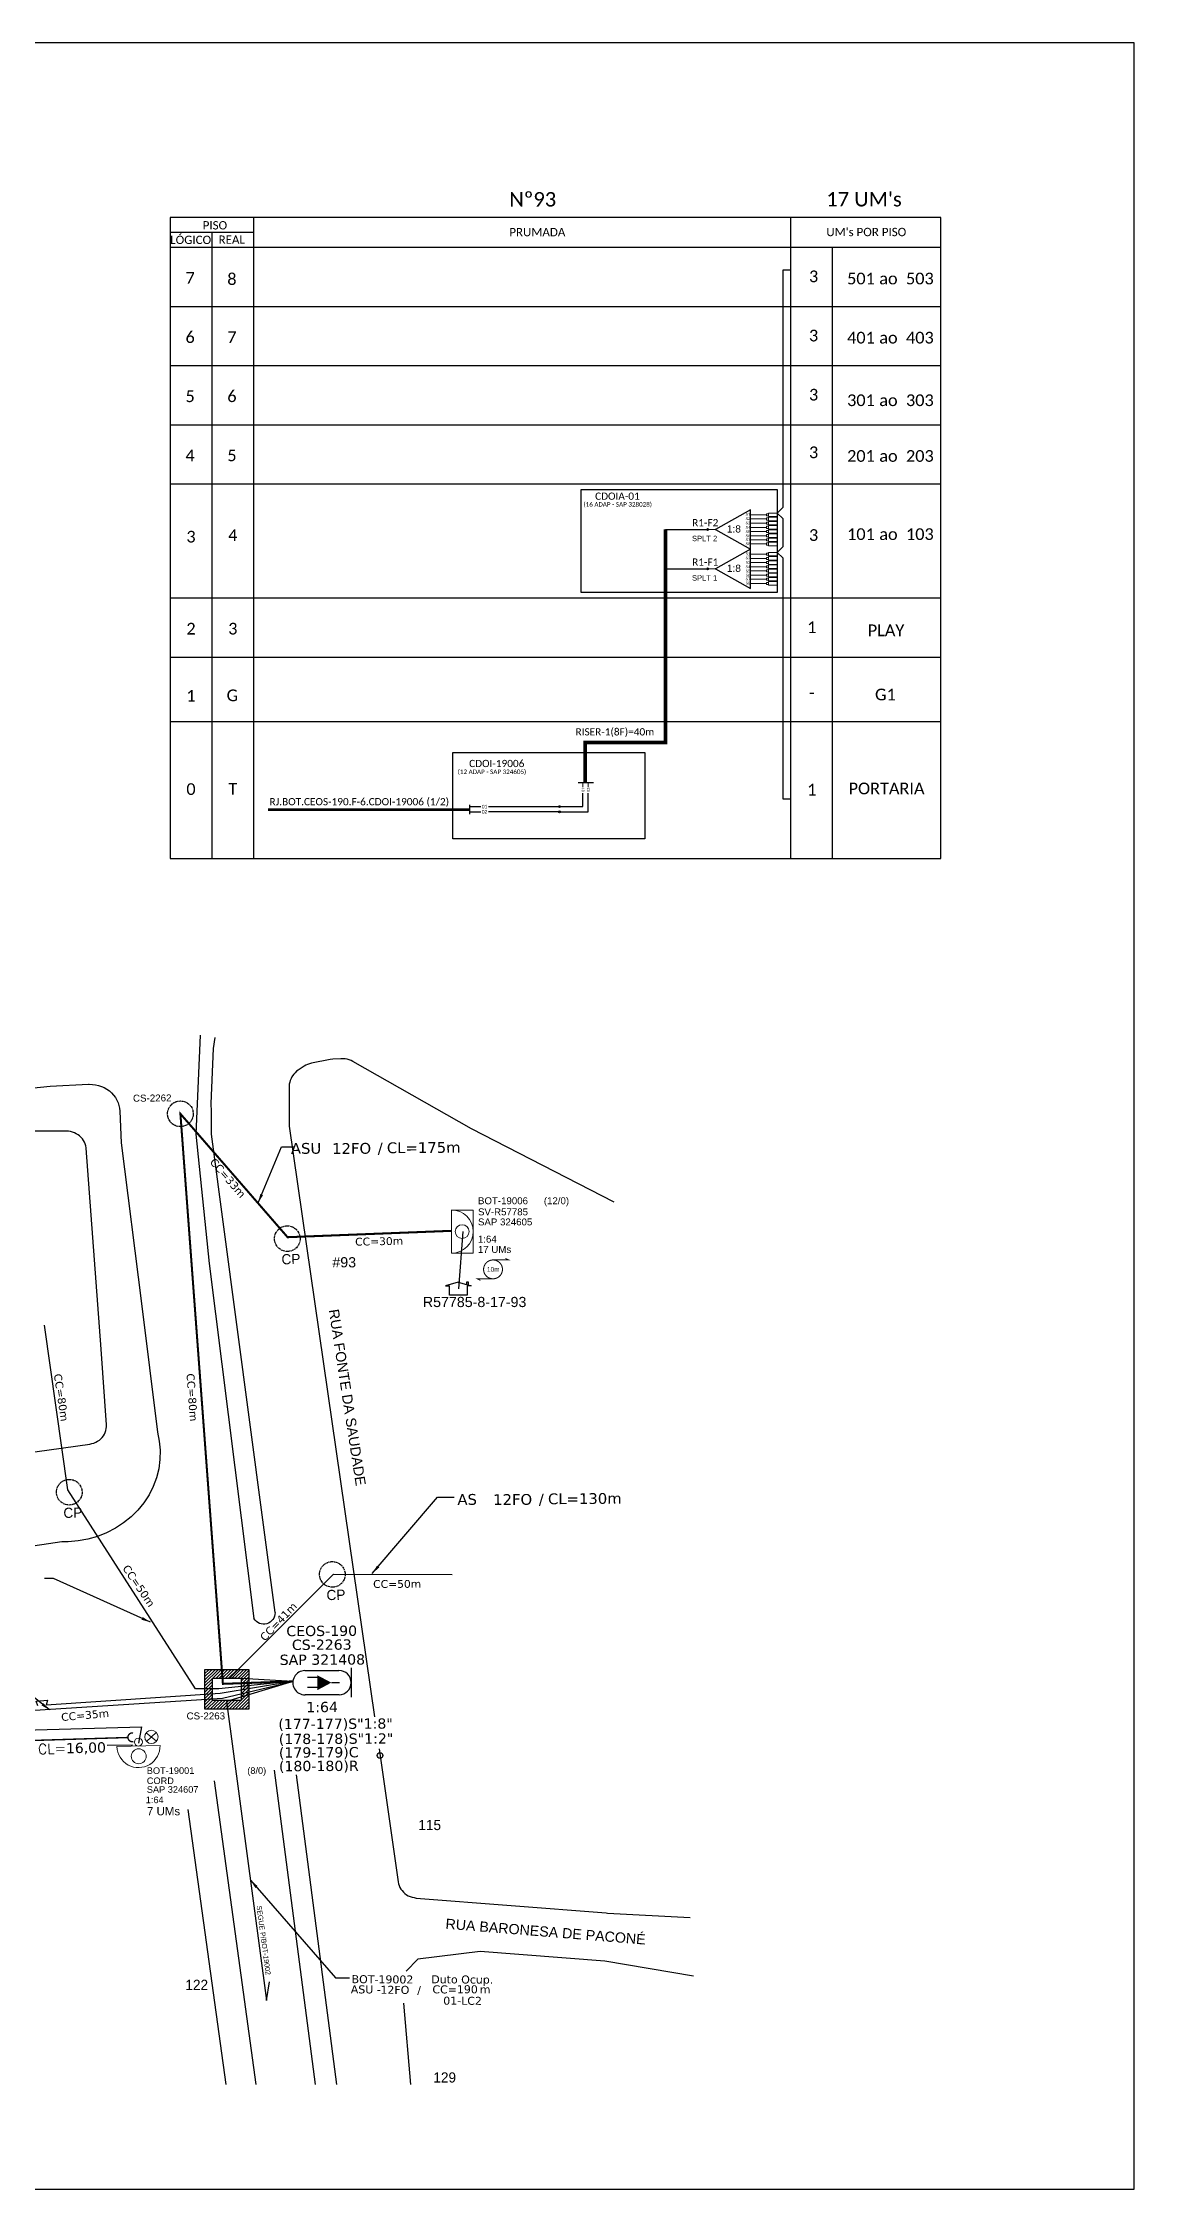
# Model space of a CAD drawing. Header units: metres. Extents: x -1286 to -445, y -500 to 94.
# Drawn here: x -747 to -445, y -500 to 94 of the extents above; entities that cross this region are included whole.
import ezdxf
from ezdxf.enums import TextEntityAlignment as Align

# ---------------------------------------------------------------- set-up
doc = ezdxf.new("R2010")
doc.units = ezdxf.units.M
doc.linetypes.add('PHANTOM2', pattern=[1.25, 0.625, -0.125, 0.125, -0.125, 0.125, -0.125])
for name, color, linetype in [('10.0-Cartográfico', 4, 'Continuous'), ('10.1-Caixas Subterrâneas', 5, 'Continuous'), ('20.4-CEOS', 1, 'Continuous'), ('CAP a instalar', 1, 'Continuous'), ('CD a instalar', 1, 'Continuous'), ('Folga', 1, 'Continuous'), ('label_cabos', 7, 'Continuous'), ('Legenda', 1, 'Continuous'), ('MUB_DIVISA', 7, 'Continuous'), ('MUB_NUMERACAO', 7, 'Continuous'), ('MUB_SEGMENTO', 7, 'Continuous'), ('NOS_DE_INFRAESTRUTURA', 7, 'Continuous'), ('surveys', 7, 'Continuous'), ('surveys legendas', 7, 'Continuous')]:
    doc.layers.add(name, color=color, linetype=linetype)
for name, color, linetype, lineweight in [('10.4-Postes', 1, 'Continuous', 0), ("20.0-LEGENDA DOS CDO'S", 1, 'Continuous', 0), ('20.1-CDO_INTERIOR', 1, 'Continuous', 0), ('20.2-CDO_POSTE', 1, 'Continuous', 5), ('20.6-CORDOALHA_SUPORTE', 7, 'Continuous', 25), ('Postes', 1, 'Continuous', 0)]:
    doc.layers.add(name, color=color, linetype=linetype, lineweight=lineweight)
doc.layers.add('DROP DE CLIENTE', color=140, linetype='Continuous', plot=False)
doc.layers.add('EXTRA', color=50, linetype='Continuous', plot=False)
doc.styles.add('ARIAL', font='arial.ttf')
doc.styles.add('DIGICADE', font='arial.ttf')
doc.styles.add('ROMANS', font='romans.shx')
doc.styles.add('siredit', font='verdana.ttf')
doc.styles.add('WMF-Calibri0', font='calibri.ttf')
doc.linetypes.add('FENCELINE1', pattern='A,0.25,-0.1,[133,ltypeshp.shx,S=0.1,R=0,X=-0.1,Y=0],-0.1,1', length=1.45)
doc.dimstyles.new('ISO-25', dxfattribs={"dimtxt": 2.5, "dimasz": 2.5, "dimexe": 1.25, "dimexo": 0.625, "dimtad": 1, "dimtxsty": 'Standard', "dimcen": 2.5, "dimadec": 0, "dimazin": 0, "dimtfac": 1, "dimtmove": 0, "dimatfit": 3, "dimfxl": 0, "dimarcsym": 0})

# ---------------------------------------------------------------- blocks, each defined once
blk = doc.blocks.new('DV')
at = {"linetype": 'Continuous'}
blk.add_circle((0, 0), 0.00000275, dxfattribs=at)
blk = doc.blocks.new('CDOE_CT_POST_DESENHO')
at = {"color": 0}
blk.add_line((2.14, 0.39), (-2.11, 0.39), dxfattribs=at)
for centre, radius in [((0.01, 1.4), 0.733), ((0.01, 0), 0.393)]:
    blk.add_circle(centre, radius, dxfattribs=at)
blk.add_arc((0.01, 0.39), 2.12, 0, 180, dxfattribs=at)
blk = doc.blocks.new('SURVEY_SURVEY')
for p, q in [((0, 0.0000127), (-0.0000126, 0.000009)), ((-0.0000126, 0.000009), (-0.0000086, 0.000009)), ((-0.0000086, 0), (-0.0000086, 0.000009)), ((0.0000086, 0), (-0.0000086, 0)), ((0, 0.0000127), (0.0000126, 0.000009)), ((0.0000084, 0.0000132), (0.0000098, 0.0000132)), ((0.0000084, 0.0000103), (0.0000084, 0.0000132)), ((0.0000126, 0.000009), (0.0000086, 0.000009)), ((0.0000086, 0.000009), (0.0000086, 0)), ((0.0000098, 0.0000132), (0.0000098, 0.0000099))]:
    blk.add_line(p, q)
blk = doc.blocks.new('*X70')
at = {"color": 0, "linetype": 'Continuous'}
for p, q in [((-1.25, 0.34099), (-0.49099, 1.1)), ((-1.25, 0.517767), (-0.667767, 1.1)), ((-1.25, 0.694544), (-0.844544, 1.1)), ((-1.25, 0.87132), (-1.02132, 1.1)), ((-1.25, 1.048097), (-1.198097, 1.1)), ((-1.25, 0.164214), (-0.8035, 0.610714)), ((-1.25, -0.012563), (-0.8035, 0.433937)), ((-1.25, -0.18934), (-0.8035, 0.25716)), ((-1.25, -0.366117), (-0.8035, 0.080383)), ((-0.789214, 0.625), (-0.314214, 1.1)), ((-0.612437, 0.625), (-0.137437, 1.1)), ((-0.43566, 0.625), (0.03934, 1.1)), ((-0.258883, 0.625), (0.216117, 1.1)), ((-0.082107, 0.625), (0.392893, 1.1)), ((0.09467, 0.625), (0.56967, 1.1)), ((0.271447, 0.625), (0.746447, 1.1)), ((0.448223, 0.625), (0.923223, 1.1)), ((0.625, 0.625), (1.1, 1.1)), ((0.801777, 0.625), (1.25, 1.073223)), ((0.8035, 0.449947), (1.25, 0.896447)), ((0.8035, 0.27317), (1.25, 0.71967)), ((0.8035, 0.096393), (1.25, 0.542893)), ((0.8035, -0.080383), (1.25, 0.366117)), ((0.8035, -0.25716), (1.25, 0.18934)), ((0.8035, -0.433937), (1.25, 0.012563)), ((-1.25, -0.542893), (-0.8035, -0.096393)), ((-1.25, -0.71967), (-0.8035, -0.27317)), ((-1.25, -0.896447), (-0.8035, -0.449947)), ((-1.25, -1.073223), (-0.801777, -0.625)), ((-1.1, -1.1), (-0.625, -0.625)), ((-0.923223, -1.1), (-0.448223, -0.625)), ((-0.746447, -1.1), (-0.271447, -0.625)), ((-0.56967, -1.1), (-0.09467, -0.625)), ((-0.392893, -1.1), (0.082107, -0.625)), ((-0.216117, -1.1), (0.258883, -0.625)), ((-0.03934, -1.1), (0.43566, -0.625)), ((0.137437, -1.1), (0.612437, -0.625)), ((0.314214, -1.1), (0.789214, -0.625)), ((0.49099, -1.1), (1.25, -0.34099)), ((0.667767, -1.1), (1.25, -0.517767)), ((0.8035, -0.610714), (1.25, -0.164214)), ((0.844544, -1.1), (1.25, -0.694544)), ((1.02132, -1.1), (1.25, -0.87132)), ((1.198097, -1.1), (1.25, -1.048097))]:
    blk.add_line(p, q, dxfattribs=at)
blk = doc.blocks.new('MANHOLE_MQ')
at = {"color": 0, "linetype": 'Continuous'}
for p, q in [((0.00000623, 0.00000569), (-0.00000627, 0.00000569)), ((-0.00000627, 0.00000569), (-0.00000627, -0.00000531)), ((-0.00000404, 0.00000331), (0.00000399, 0.00000331)), ((-0.00000404, -0.00000294), (-0.00000404, 0.00000331)), ((0.00000399, 0.00000331), (0.00000399, -0.00000294)), ((0.00000623, -0.00000531), (0.00000623, 0.00000569)), ((-0.00000627, -0.00000531), (0.00000623, -0.00000531)), ((0.00000399, -0.00000294), (-0.00000404, -0.00000294)), ((0.00000399, -0.00000294), (0.00000399, -0.00000294))]:
    blk.add_line(p, q, dxfattribs=at)
at = {"color": 0, "linetype": 'Continuous', "xscale": 5e-06, "yscale": 5e-06, "zscale": 1e-05}
blk.add_blockref('*X70', (-0.00000002, 0.00000019), dxfattribs=at)
blk = doc.blocks.new('PTPT')
at = {"layer": 'Postes', "color": 1, "linetype": 'PHANTOM2'}
for points in [[(-0.0000079, 0.0000104), (0.0000075, -0.000002)], [(0.000007, 0.0000109), (-0.0000074, -0.0000025)]]:
    blk.add_lwpolyline(points, dxfattribs=at)
at = {"layer": 'Postes', "color": 1}
blk.add_circle((-0.0000002, 0.0000042), 0.00000987, dxfattribs=at)
blk = doc.blocks.new('*U115')
at = {"layer": '20.6-CORDOALHA_SUPORTE', "const_width": 0.139}
for points in [[(-20.84, -0.38, 1.175511), (-20.83, 0.47)], [(-8.58, 0.47, 1.231752), (-8.58, -0.38)]]:
    blk.add_lwpolyline(points, format="xyb", dxfattribs=at)
blk.add_lwpolyline([(-20.3, 0.04), (-9.1, 0.04)], dxfattribs=at)
at = {"layer": '20.6-CORDOALHA_SUPORTE', "color": 0, "lineweight": 0, "style": 'ROMANS'}
blk.add_attdef('LANCE', text='', height=1, dxfattribs=at).set_placement((-0.54, -2.21), align=Align.RIGHT)
at = {"layer": '20.6-CORDOALHA_SUPORTE', "color": 0, "style": 'siredit'}
blk.add_attdef('QTDE', (-0.54, -2.21), '', height=1, rotation=359.69, dxfattribs=at)
at = {"layer": '20.6-CORDOALHA_SUPORTE', "color": 0, "lineweight": 0, "style": 'ROMANS'}
for tag, p, flags in [('FATOR', (-5.2, -4.44), 3), ('ID_ATIVIDADE', (-5.2, -6.67), 3), ('FID', (-5.2, -8.9), 1)]:
    blk.add_attdef(tag, p, '', height=1, dxfattribs=dict(at, flags=flags))
blk = doc.blocks.new('Inst CDOE-8 CAIXA DIST OPT CDOE 48F_8D C_SPL OPTAP')
at = {"layer": "20.0-LEGENDA DOS CDO'S", "color": 0, "style": 'ARIAL'}
for tag, p, height in [('FID', (0.12, 5.25), 0.8), ('SAP', (0.12, 2.96), 0.8), ('CORDOALHA', (0.12, 4.02), 0.8), ('1:XX', (-0.01, 1.7), 0.8), ('UMS', (0.14, 0.22), 1)]:
    blk.add_attdef(tag, p, '', height=height, rotation=0.118, dxfattribs=at)
at = {"layer": "20.0-LEGENDA DOS CDO'S", "color": 0}
for tag, p, style, flags in [('ID_ATIVIDADE', (0.12, 6.47), 'ARIAL', 3), ('FATOR', (7.92, 6.47), 'ARIAL', 1), ('QTDE', (0.23, -0.97), 'DIGICADE', 3)]:
    blk.add_attdef(tag, p, '', height=0.8, rotation=0.118, dxfattribs=dict(at, style=style, flags=flags))
at = {"layer": "20.0-LEGENDA DOS CDO'S", "color": 0, "style": 'ARIAL'}
blk.add_attdef('FIBRAS_UTILIZADAS', text='', height=0.8, rotation=0.118, dxfattribs=at).set_placement((13.48, 5.26), align=Align.CENTER)
blk = doc.blocks.new('CDOI_CT_DRT')
at = {"layer": '20.1-CDO_INTERIOR', "color": 0, "lineweight": 18}
blk.add_lwpolyline([(2.13, -2.13), (2.13, 2.12), (0, 2.12), (0, -2.13)], close=True, dxfattribs=at)
blk.add_circle((1.06, 0), 0.68, dxfattribs=at)
blk.add_arc((0, 0), 2.13, 269.9724, 89.9724, dxfattribs=at)
at = {"layer": "20.0-LEGENDA DOS CDO'S", "color": 0, "style": 'ARIAL'}
for tag, p in [('CDO_N', (2.61, 2.69)), ('SURVEY', (2.61, 1.6)), ('SAP', (2.61, 0.61)), ('1:XX', (2.6, -1.08)), ('UMS', (2.6, -2.09))]:
    blk.add_attdef(tag, p, '', height=0.68, rotation=359.9724, dxfattribs=at)
blk.add_attdef('FIBRAS_UTILIZADAS', text='', height=0.68, rotation=359.9724, dxfattribs=at).set_placement((10.32, 2.69), align=Align.CENTER)
blk = doc.blocks.new('Inst CB DT OCUP CFOA-SM-ASU-120-S-12')
at = {"layer": 'label_cabos', "color": 0, "style": 'siredit'}
for tag, flags, p in [('ID_ATIVIDADE', 3, (1.31, 2.67)), ('FATOR', 1, (11.56, 2.55))]:
    blk.add_attdef(tag, text='', height=1, rotation=359.69, dxfattribs=dict(at, flags=flags)).set_placement(p, align=Align.MIDDLE_CENTER)
for tag, p in [('TIPO_CABO', (1.26, 0)), ('DESTINO_CABO', (3.13, 1.26)), ('CABO', (4.69, -0.05)), ('/', (7.71, -0.05)), ('LANCE', (10.91, 0)), ('TIPO_CABO', (13.11, 1.24)), ('UND', (15.96, 0)), ('FID', (13.15, -1.41))]:
    blk.add_attdef(tag, text='', height=1, rotation=359.69, dxfattribs=at).set_placement(p, align=Align.MIDDLE_CENTER)
blk.add_attdef('QTDE', (12.43, -0.47), '', height=1, rotation=359.69, dxfattribs=at)
blk = doc.blocks.new('LEGENDA DOS CABOS')
at = {"layer": 'EXTRA', "color": 0, "style": 'siredit'}
for tag, p in [('ID', (4.6, 0.97)), ('XX', (9.03, 0.97))]:
    blk.add_attdef(tag, text='', height=0.48, rotation=359.69, dxfattribs=at).set_placement(p, align=Align.MIDDLE_CENTER)
at = {"layer": 'Legenda', "color": 0, "style": 'siredit'}
for tag, p in [('TIPO_CABO', (1.31, 0)), ('CABO', (4.69, -0.05)), ('/', (6.81, -0.05)), ('METROS', (10.03, -0.05))]:
    blk.add_attdef(tag, text='', height=0.8, rotation=359.69, dxfattribs=at).set_placement(p, align=Align.MIDDLE_CENTER)
blk = doc.blocks.new('A$C07E14978')
at = {"layer": 'Folga', "color": 0, "const_width": 0.137}
for points in [[(2.23, 2.92), (4.42, 2.92), (3.98, 3.13)], [(2.23, 0.28), (0.03, 0.28), (0.47, 0.06)]]:
    blk.add_lwpolyline(points, dxfattribs=at)
at = {"layer": 'Folga', "color": 0, "const_width": 0.146}
blk.add_lwpolyline([(2.23, 2.92, 1.000012), (2.23, 0.28, 0.999978)], format="xyb", close=True, dxfattribs=at)
at = {"layer": 'Folga', "color": 0}
blk.add_text('10m', height=0.659, dxfattribs=at).set_placement((1.38, 1.27))
blk = doc.blocks.new('SPLT_1-8_SC-APC')
at = {"color": 1}
blk.add_lwpolyline([(-7.37, -2.1), (-17.04, -7.55), (-7.37, -13), (-7.37, -2.1)], dxfattribs=at)
at = {"color": 3, "lineweight": 0}
for points in [[(-2.99, -3.51), (-7.37, -3.51)], [(-7.37, -4.66), (-2.99, -4.66)], [(-7.37, -5.82), (-2.99, -5.82)], [(-2.41, -3.02), (-2.41, -4)], [(-2.41, -3.02), (0, -3.02)], [(-2.41, -4), (0, -4)], [(-2.41, -4.17), (-2.41, -5.16)], [(-2.41, -4.17), (0, -4.17)], [(-2.41, -5.16), (0, -5.16)], [(-2.41, -5.32), (-2.41, -6.31)], [(-2.41, -5.32), (0, -5.32)], [(-7.37, -6.97), (-2.99, -6.97)], [(-7.37, -8.12), (-2.99, -8.12)], [(-7.37, -9.28), (-2.99, -9.28)], [(-7.37, -10.43), (-2.99, -10.43)], [(-7.37, -11.58), (-2.99, -11.58)], [(-2.41, -6.31), (0, -6.31)], [(-2.41, -6.48), (-2.41, -7.46)], [(-2.41, -6.48), (0, -6.48)], [(-2.41, -7.46), (0, -7.46)], [(-2.41, -7.63), (-2.41, -8.62)], [(-2.41, -7.63), (0, -7.63)], [(-2.41, -8.62), (0, -8.62)], [(-2.41, -8.78), (-2.41, -9.77)], [(-2.41, -8.78), (0, -8.78)], [(-2.41, -9.77), (0, -9.77)], [(-2.41, -9.94), (-2.41, -10.92)], [(-2.41, -9.94), (0, -9.94)], [(-2.41, -10.92), (0, -10.92)], [(-2.41, -11.09), (-2.41, -12.08)], [(-2.41, -11.09), (0, -11.09)], [(-2.41, -12.08), (0, -12.08)]]:
    blk.add_lwpolyline(points, dxfattribs=at)
for points in [[(-2.99, -3.22), (-2.41, -3.22), (-2.41, -3.8), (-2.99, -3.8)], [(-2.99, -4.38), (-2.41, -4.38), (-2.41, -4.95), (-2.99, -4.95)], [(-2.99, -5.53), (-2.41, -5.53), (-2.41, -6.1), (-2.99, -6.1)], [(-2.99, -6.68), (-2.41, -6.68), (-2.41, -7.26), (-2.99, -7.26)], [(-2.99, -7.84), (-2.41, -7.84), (-2.41, -8.41), (-2.99, -8.41)], [(-2.99, -8.99), (-2.41, -8.99), (-2.41, -9.56), (-2.99, -9.56)], [(-2.99, -10.14), (-2.41, -10.14), (-2.41, -10.72), (-2.99, -10.72)], [(-2.99, -11.3), (-2.41, -11.3), (-2.41, -11.87), (-2.99, -11.87)]]:
    blk.add_lwpolyline(points, close=True, dxfattribs=at)
at = {"color": 1, "lineweight": 0}
blk.add_lwpolyline([(-17.04, -7.55), (-19.26, -7.55)], dxfattribs=at)
at = {"color": 1, "style": 'ARIAL'}
for s, height, p in [('S1', 0.75, (-8.74, -3.78)), ('S2', 0.75, (-8.74, -4.97)), ('S3', 0.75, (-8.74, -6.18)), ('1:8', 2, (-13.91, -8.4)), ('S4', 0.75, (-8.74, -7.36)), ('S5', 0.75, (-8.74, -8.57)), ('S6', 0.75, (-8.74, -9.69)), ('S7', 0.75, (-8.74, -10.78)), ('S8', 0.75, (-8.74, -11.9))]:
    blk.add_text(s, height=height, dxfattribs=at).set_placement(p)
blk = doc.blocks.new('SPLITTER_')
blk.add_point((0, 0))
at = {"style": 'ARIAL', "flags": 4}
blk.add_attdef('SPLT', (0, -3.26), '', height=1.5, dxfattribs=at)

msp = doc.modelspace()

# ---------------------------------------------------------------- hatches: boundary and pattern name
h = msp.add_hatch(color=3)
h.dxf.hatch_style = 1
edge = h.paths.add_edge_path()
edge.add_arc((-563.08, -40.46), 0.256, 0, 360)
h = msp.add_hatch(color=3)
h.dxf.hatch_style = 1
edge = h.paths.add_edge_path()
edge.add_arc((-563.08, -51.36), 0.256, 0, 360)
h = msp.add_hatch(color=3)
h.dxf.hatch_style = 1
edge = h.paths.add_edge_path()
edge.add_arc((-604.1, -117.18), 0.256, 0, 360)
h = msp.add_hatch(color=3)
h.dxf.hatch_style = 1
edge = h.paths.add_edge_path()
edge.add_arc((-604.1, -118.64), 0.256, 0, 360)

# ---------------------------------------------------------------- linework, layer by layer
at = {"color": 1}
msp.add_line((-628.98, -116.69), (-628.98, -119.26), dxfattribs=at)
msp.add_lwpolyline([(-1286.07, -499.81), (-445.07, -499.81), (-445.07, 94.19), (-1286.07, 94.19)], close=True)
at = {"color": 0}
for points in [[(-498.54, 45.87), (-711.85, 45.87)], [(-688.71, 41.76), (-711.85, 41.76)]]:
    msp.add_lwpolyline(points, dxfattribs=at)
for points in [[(-711.85, 45.87), (-711.85, 37.65)], [(-700.28, 41.76), (-700.28, 37.65)], [(-688.71, 37.65), (-688.71, 45.87)], [(-540.13, 45.87), (-540.13, 37.65)], [(-498.54, 37.65), (-498.54, 45.87)], [(-711.85, 37.65), (-498.54, 37.65)], [(-711.85, 37.65), (-498.54, 37.65)], [(-711.85, 37.65), (-498.54, 37.65)], [(-711.85, 37.65), (-711.85, -131.55), (-498.54, -131.55), (-498.54, 37.65)], [(-711.85, 37.65), (-498.54, 37.65)], [(-711.85, 37.65), (-498.54, 37.65)], [(-711.85, 37.65), (-498.54, 37.65)], [(-700.28, 37.65), (-700.28, -131.55)], [(-688.71, -131.55), (-688.71, 37.65)], [(-540.13, 37.65), (-540.13, -131.55)], [(-528.56, -131.55), (-528.56, 37.65)], [(-711.85, 21.28), (-498.54, 21.28)], [(-711.85, 4.91), (-498.54, 4.91)], [(-711.85, -11.47), (-498.54, -11.47)], [(-711.85, -27.84), (-498.54, -27.84)], [(-711.85, -59.42), (-498.54, -59.42)], [(-711.85, -75.79), (-498.54, -75.79)], [(-711.85, -93.62), (-498.54, -93.62)]]:
    msp.add_lwpolyline(points)
at = {"color": 3}
for points in [[(-540.13, 31.26), (-542.27, 31.26), (-542.28, -34.42), (-543.85, -35.93), (-542.28, -37.44), (-542.28, -45.32), (-543.85, -46.83), (-542.28, -48.34), (-542.28, -115.03), (-540.13, -115.03)], [(-542.28, -45.32), (-543.85, -46.83), (-542.28, -48.34)], [(-628.98, -117.18), (-625.82, -117.18)], [(-623.75, -117.18), (-604.1, -117.18)]]:
    msp.add_lwpolyline(points, dxfattribs=at)
at = {"color": 1}
for points in [[(-598.05, -29.41), (-543.82, -29.41), (-543.82, -57.9), (-598.05, -57.9)], [(-633.62, -102.16), (-580.49, -102.16), (-580.49, -126.05), (-633.62, -126.05)]]:
    msp.add_lwpolyline(points, close=True, dxfattribs=at)
at = {"color": 5, "const_width": 1}
msp.add_lwpolyline([(-574.77, -40.45), (-574.77, -99.46), (-597, -99.46), (-597, -110.47)], dxfattribs=at)
at = {"color": 5}
for points in [[(-574.77, -40.46), (-563.11, -40.46)], [(-574.77, -51.36), (-563.11, -51.36)], [(-598.94, -110.47), (-594.7, -110.47)], [(-604.1, -117.18), (-597.59, -117.18), (-597.59, -113.43)], [(-603.84, -118.64), (-596.14, -118.65), (-596.14, -113.43)]]:
    msp.add_lwpolyline(points, dxfattribs=at)
at = {"color": 5, "lineweight": 0}
for points in [[(-597.59, -110.47), (-597.59, -111.79)], [(-596.14, -110.47), (-596.14, -111.76)]]:
    msp.add_lwpolyline(points, dxfattribs=at)
at = {"color": 1}
msp.add_lwpolyline([(-684.74, -118.01, 0.8, 0.8, 0), (-628.98, -118.02, 0.8, 0.8, 0)], format="xyseb", dxfattribs=at)
at = {"color": 2}
for points in [[(-628.98, -118.64), (-625.82, -118.64)], [(-603.95, -118.64), (-623.75, -118.64)]]:
    msp.add_lwpolyline(points, dxfattribs=at)
at = {"color": 3}
for centre in [(-563.08, -40.46), (-563.08, -51.36), (-604.1, -117.18), (-604.1, -118.64)]:
    msp.add_circle(centre, 0.256, dxfattribs=at)
at = {"layer": '10.0-Cartográfico'}
for points in [[(-703.49, -180.42), (-704.75, -207.79)], [(-682.82, -340.25), (-700.36, -207.79), (-700.41, -201.56), (-700.47, -199.35), (-699.85, -184.13), (-699.38, -181.06)], [(-588.92, -226.69), (-628.43, -206.39), (-661.26, -187.71), (-661.78, -187.44), (-662.31, -187.24), (-662.86, -187.09), (-663.41, -187), (-663.99, -186.95), (-664.57, -186.96), (-666.84, -187.11), (-667.56, -187.2), (-672.71, -188.2), (-673.25, -188.33), (-673.8, -188.51), (-674.29, -188.75), (-674.78, -189.03), (-676.39, -190.12), (-676.85, -190.43), (-677.26, -190.82), (-677.61, -191.23), (-677.94, -191.66), (-678.12, -191.97), (-678.36, -192.46), (-678.61, -192.94), (-678.76, -193.45), (-678.89, -193.96), (-678.94, -194.5), (-678.94, -194.73), (-678.93, -205.59)], [(-811.45, -201.34), (-745.06, -194.51), (-734.44, -194.03), (-734.22, -194.03), (-733.37, -194.05), (-732.48, -194.16), (-731.66, -194.36), (-730.86, -194.63), (-730.06, -194.95), (-729.34, -195.37), (-728.64, -195.88), (-728.03, -196.43), (-727.48, -197.03), (-727, -197.69), (-726.58, -198.4), (-726.24, -199.13), (-726.01, -199.89), (-725.86, -200.68), (-725.8, -201.49), (-725.35, -210.21)], [(-730.94, -267.38), (-735.08, -211.75), (-735.11, -211.57), (-735.2, -211.06), (-735.35, -210.53), (-735.54, -210.05), (-735.83, -209.57), (-736.13, -209.11), (-736.5, -208.71), (-736.89, -208.33), (-737.33, -207.98), (-737.83, -207.71), (-738.33, -207.46), (-738.88, -207.26), (-739.43, -207.14), (-740.01, -207.04), (-740.58, -207.03), (-784.15, -207.04)], [(-704.75, -207.79), (-701.07, -243.59), (-688.65, -341.9)], [(-678.93, -205.59), (-655.31, -369.06)], [(-725.35, -210.21), (-719.8, -254.71)], [(-719.8, -254.71), (-715.36, -290.28), (-714.84, -292.79), (-714.61, -295.33), (-714.66, -297.9), (-714.98, -300.45), (-715.61, -302.92), (-716.51, -305.35), (-717.66, -307.68), (-719.09, -309.86), (-720.76, -311.91), (-722.64, -313.76), (-724.73, -315.44), (-726.99, -316.91), (-729.42, -318.16), (-731.96, -319.16), (-734.59, -319.9), (-737.3, -320.39), (-740.07, -320.62), (-741.8, -320.62), (-833.81, -334.43)], [(-771.89, -298.93), (-734.03, -293.62), (-733.48, -293.48), (-732.93, -293.33), (-732.41, -293.09), (-731.9, -292.83), (-731.43, -292.52), (-731.03, -292.16), (-730.65, -291.75), (-730.32, -291.31), (-730.03, -290.85), (-729.81, -290.36), (-729.63, -289.85), (-729.52, -289.32), (-729.48, -288.81), (-729.48, -288.27), (-730.94, -267.38)], [(-722.25, -376.91), (-729.23, -377.07)], [(-654.02, -377.94), (-648.7, -414.78), (-648.61, -415.28), (-648.44, -415.82), (-648.24, -416.3), (-647.96, -416.78), (-647.65, -417.21), (-647.29, -417.64), (-646.87, -417.99), (-646.43, -418.34), (-645.93, -418.61), (-645.43, -418.83), (-644.88, -419.03), (-644.33, -419.15), (-643.72, -419.25), (-591.2, -423.38), (-590.76, -423.43), (-567.89, -424.66)], [(-683.08, -383.9), (-671.68, -470.84)], [(-665.69, -470.84), (-676.91, -385.19)], [(-699.69, -386.8), (-688.09, -470.84)], [(-696.34, -470.84), (-706.81, -394.71)], [(-567, -440.87), (-591.53, -436.75), (-626.02, -434.05), (-643.32, -436.18), (-646.49, -439.46)], [(-647.23, -448.31), (-645.33, -470.84)]]:
    msp.add_lwpolyline(points, dxfattribs=at)
msp.add_lwpolyline([(-682.82, -340.25, -0.777123), (-688.65, -341.9, -1.658445)], format="xyb", dxfattribs=at)
at = {"layer": '10.1-Caixas Subterrâneas', "color": 7, "linetype": 'PHANTOM2'}
for centre in [(-709, -202.19), (-679.41, -236.75), (-739.76, -306.93), (-666.95, -329.68)]:
    msp.add_circle(centre, 3.55, dxfattribs=at)
at = {"layer": '20.4-CEOS', "color": 5}
for p, q in [((-674.55, -356.31), (-665.13, -356.27)), ((-665.09, -362.98), (-674.51, -363.03))]:
    msp.add_line(p, q, dxfattribs=at)
for points in [[(-661.77, -355.56), (-661.73, -363.66)], [(-670.94, -358.19), (-673.8, -358.21)], [(-670.93, -360.99), (-673.79, -361)], [(-667.22, -359.64), (-664.96, -359.62)]]:
    msp.add_lwpolyline(points, dxfattribs=at)
msp.add_lwpolyline([(-667.22, -359.64, 0, 4.14, 0), (-671.11, -359.65, 4.14, 4.14, 0)], format="xyseb", dxfattribs=at)
for centre, start, end in [((-674.53, -359.67), 90.28399, 270.28399), ((-665.11, -359.63), 270.28399, 90.28399)]:
    msp.add_arc(centre, 3.36, start, end, dxfattribs=at)
at = {"layer": 'CAP a instalar', "color": 1, "linetype": 'FENCELINE1', "ltscale": 6}
msp.add_lwpolyline([(-677.92, -359.29, 0.563, 0.563, 0), (-697.24, -359.97, 0.563, 0.563, 0), (-709, -202.19, 0.563, 0.563, 0), (-679.34, -236.35, 0.563, 0.563, 0), (-634.04, -234.59, 0, 0, 0)], format="xyseb", dxfattribs=at)
at = {"layer": 'CD a instalar', "color": 7, "linetype": 'ByBlock'}
for points in [[(-740.14, -306.31), (-746.58, -260.74)], [(-677.84, -359.26), (-698.32, -361.33), (-704.83, -361.39), (-740.14, -306.31)], [(-677.92, -359.29), (-695.32, -358.3), (-666.65, -329.61), (-633.77, -329.69)], [(-764.38, -373.34), (-777.48, -377.6), (-777.75, -375.27), (-760.87, -368.03), (-697.37, -363.96), (-677.92, -359.29)], [(-677.92, -359.29), (-697.95, -362.65), (-746.14, -365.91)], [(-677.92, -359.29), (-696.21, -364.82), (-685.14, -447.64), (-684.33, -442.4)], [(-748.42, -366.05), (-748.94, -364.76), (-745.79, -364.46), (-746.14, -365.91)], [(-758.91, -372.99), (-719.75, -371.87), (-720.57, -376.42)]]:
    msp.add_lwpolyline(points, dxfattribs=at)
at = {"layer": 'DROP DE CLIENTE'}
msp.add_lwpolyline([(-630.85, -234.75), (-632.05, -250.64)], dxfattribs=at)

# ---------------------------------------------------------------- block references
at = {"color": 3}
for p in [(-543.85, -32.91), (-543.85, -43.81)]:
    msp.add_blockref('SPLT_1-8_SC-APC', p, dxfattribs=at)
ref = msp.add_blockref('SPLITTER_', (-560.87, -40.45), dxfattribs=dict(xscale=-1))
ref.add_attrib('SPLT', 'SPLT 2', (-567.41, -43.71), dxfattribs={"height": 1.5, "style": 'ARIAL'})
ref = msp.add_blockref('SPLITTER_', (-560.87, -51.36), dxfattribs=dict(xscale=-1))
ref.add_attrib('SPLT', 'SPLT 1', (-567.41, -54.62), dxfattribs={"height": 1.5, "style": 'ARIAL'})
at = {"layer": '10.1-Caixas Subterrâneas', "color": 30, "xscale": 985622.1776105518, "yscale": 985622.1776105518, "zscale": 985622.1776105518, "rotation": 180.0000000000633}
msp.add_blockref('MANHOLE_MQ', (-696.15, -361.28), dxfattribs=at)
at = {"layer": '10.4-Postes', "color": 1, "xscale": 186427.7882834343, "yscale": 186427.7882834343, "zscale": 186427.7882834343}
msp.add_blockref('PTPT', (-716.99, -375.45), dxfattribs=at)
at = {"layer": "20.0-LEGENDA DOS CDO'S", "lineweight": 0, "xscale": 2.277257033096603, "yscale": 2.277257033096603, "zscale": 2.277257033096603}
msp.add_blockref('Inst CDOE-8 CAIXA DIST OPT CDOE 48F_8D C_SPL OPTAP', (-718.57, -396.87), dxfattribs=at).add_auto_attribs({'FID': 'BOT-19001', 'CORDOALHA': 'CORD', 'SAP': 'SAP 324607', '1:XX': '1:64', 'UMS': '7 UMs', 'FIBRAS_UTILIZADAS': '(8/0)'})
at = {"layer": '20.1-CDO_INTERIOR', "color": 1, "xscale": 2.816901408450704, "yscale": 2.816901408450704, "zscale": 2.816901408450704}
msp.add_blockref('CDOI_CT_DRT', (-633.99, -234.8), dxfattribs=at).add_auto_attribs({'CDO_N': 'BOT-19006', 'FIBRAS_UTILIZADAS': '(12/0)', 'SURVEY': 'SV-R57785', 'SAP': 'SAP 324605', '1:XX': '1:64', 'UMS': '17 UMs'})
at = {"layer": '20.2-CDO_POSTE', "xscale": 2.816901408450704, "yscale": 2.816901408450704, "zscale": 2.816901408450704, "rotation": 181.5963014727308}
msp.add_blockref('CDOE_CT_POST_DESENHO', (-720.61, -376.08), dxfattribs=at)
at = {"layer": '20.6-CORDOALHA_SUPORTE', "color": 0, "lineweight": 0}
ref = msp.add_blockref('*U115', (-697.89, -374.13), dxfattribs=dict(at, xscale=2.816901408450698, yscale=2.816901408450698, zscale=2.816901408450698, rotation=1.79221064101429))
ref.add_attrib('QTDE', '16,00', (-740.64, -379.21), dxfattribs={"color": 0, "height": 2.817, "rotation": 1.48222, "style": 'siredit'})
ref.add_attrib('LANCE', 'CL=', dxfattribs={"color": 0, "lineweight": 0, "height": 2.817, "rotation": 1.79221, "style": 'ROMANS'}).set_placement((-740.64, -379.21), align=Align.RIGHT)
at = {"layer": 'Folga', "xscale": 1.97675035672892, "yscale": 1.97675035672892, "zscale": 1.97675035672892}
msp.add_blockref('A$C07E14978', (-626.89, -248.42), dxfattribs=at)
at = {"layer": 'label_cabos'}
ref = msp.add_blockref('LEGENDA DOS CABOS', (-679.12, -211.8), dxfattribs=dict(at, xscale=3.733981189671853, yscale=3.733981189671853, zscale=3.733981189671853, rotation=0.7032983981211656))
ref.add_attrib('CABO', '12FO', dxfattribs={"layer": 'Legenda', "color": 0, "height": 2.987, "rotation": 0.39331, "style": 'siredit'}).set_placement((-661.62, -211.78), align=Align.MIDDLE_CENTER)
ref.add_attrib('METROS', 'CL=175m', dxfattribs={"layer": 'Legenda', "color": 0, "height": 2.987, "rotation": 0.39331, "style": 'siredit'}).set_placement((-641.66, -211.54), align=Align.MIDDLE_CENTER)
ref.add_attrib('/', '/', dxfattribs={"layer": 'Legenda', "color": 0, "height": 2.99, "rotation": 0.39331, "style": 'siredit'}).set_placement((-653.7, -211.69), align=Align.MIDDLE_CENTER)
ref.add_attrib('TIPO_CABO', 'ASU', dxfattribs={"layer": 'Legenda', "color": 0, "height": 2.987, "rotation": 0.39331, "style": 'siredit'}).set_placement((-674.22, -211.76), align=Align.MIDDLE_CENTER)
ref = msp.add_blockref('LEGENDA DOS CABOS', (-634.55, -308.97), dxfattribs=dict(at, xscale=3.733981189671853, yscale=3.733981189671853, zscale=3.733981189671853, rotation=0.7032983981211656))
ref.add_attrib('CABO', '12FO', dxfattribs={"layer": 'Legenda', "color": 0, "height": 2.987, "rotation": 0.39331, "style": 'siredit'}).set_placement((-617.05, -308.95), align=Align.MIDDLE_CENTER)
ref.add_attrib('METROS', 'CL=130m', dxfattribs={"layer": 'Legenda', "color": 0, "height": 2.987, "rotation": 0.39331, "style": 'siredit'}).set_placement((-597.08, -308.7), align=Align.MIDDLE_CENTER)
ref.add_attrib('/', '/', dxfattribs={"layer": 'Legenda', "color": 0, "height": 2.99, "rotation": 0.39331, "style": 'siredit'}).set_placement((-609.12, -308.85), align=Align.MIDDLE_CENTER)
ref.add_attrib('TIPO_CABO', 'AS', dxfattribs={"layer": 'Legenda', "color": 0, "height": 2.987, "rotation": 0.39331, "style": 'siredit'}).set_placement((-629.64, -308.93), align=Align.MIDDLE_CENTER)
at = {"layer": 'label_cabos', "color": 0, "lineweight": 0}
ref = msp.add_blockref('Inst CB DT OCUP CFOA-SM-ASU-120-S-12', (-660.02, -444.54), dxfattribs=dict(at, xscale=2.214724075571802, yscale=2.214724075571802, zscale=2.214724075571802))
ref.add_attrib('DESTINO_CABO', 'BOT-19002', dxfattribs={"color": 0, "height": 2.215, "rotation": 359.69001, "style": 'siredit'}).set_placement((-653.08, -441.75), align=Align.MIDDLE_CENTER)
ref.add_attrib('CABO', '12FO', dxfattribs={"color": 0, "height": 2.215, "rotation": 359.69001, "style": 'siredit'}).set_placement((-649.64, -444.66), align=Align.MIDDLE_CENTER)
ref.add_attrib('TIPO_CABO', 'Duto Ocup.', dxfattribs={"color": 0, "height": 2.215, "rotation": 359.69001, "style": 'siredit'}).set_placement((-630.99, -441.79), align=Align.MIDDLE_CENTER)
ref.add_attrib('/', '/', dxfattribs={"color": 0, "height": 2.21, "rotation": 359.69001, "style": 'siredit'}).set_placement((-642.93, -444.66), align=Align.MIDDLE_CENTER)
ref.add_attrib('TIPO_CABO', 'ASU - ', dxfattribs={"color": 0, "height": 2.215, "rotation": 359.69001, "style": 'siredit'}).set_placement((-657.22, -444.55), align=Align.MIDDLE_CENTER)
ref.add_attrib('FID', '01-LC2', dxfattribs={"color": 0, "height": 2.215, "rotation": 359.69001, "style": 'siredit'}).set_placement((-630.9, -447.68), align=Align.MIDDLE_CENTER)
ref.add_attrib('LANCE', 'CC=', dxfattribs={"color": 0, "height": 2.215, "rotation": 359.69001, "style": 'siredit'}).set_placement((-635.86, -444.54), align=Align.MIDDLE_CENTER)
ref.add_attrib('QTDE', '190', (-632.49, -445.59), dxfattribs={"color": 0, "height": 2.215, "rotation": 359.69001, "style": 'siredit'})
ref.add_attrib('UND', 'm', dxfattribs={"color": 0, "height": 2.21, "rotation": 359.69001, "style": 'siredit'}).set_placement((-624.66, -444.54), align=Align.MIDDLE_CENTER)
at = {"layer": 'MUB_DIVISA', "color": 255, "xscale": 281690.1408450704, "yscale": 281690.1408450704, "zscale": 281690.1408450704}
msp.add_blockref('DV', (-653.75, -379.8), dxfattribs=at)
at = {"layer": 'surveys', "color": 255, "xscale": 281690.1408450704, "yscale": 281690.1408450704, "zscale": 281690.1408450704}
msp.add_blockref('SURVEY_SURVEY', (-632.1, -252.39), dxfattribs=at)

# ---------------------------------------------------------------- texts
at = {"color": 2, "style": 'WMF-Calibri0'}
for s, p in [('Nº93', (-617.98, 48.91)), ("17 UM's", (-530.24, 48.94))]:
    msp.add_text(s, height=4, dxfattribs=at).set_placement(p)
at = {"color": 0, "style": 'WMF-Calibri0'}
for s, p in [('     PISO', (-706.89, 42.57)), ('PRUMADA', (-617.98, 40.68)), ("UM's POR PISO", (-530.24, 40.71)), ('  LÓGICO', (-713.44, 38.54)), ('    REAL', (-701.67, 38.6))]:
    msp.add_text(s, height=2.3, dxfattribs=at).set_placement(p)
at = {"color": 7, "style": 'WMF-Calibri0'}
for s, p in [('501', (-524.49, 27.37)), ('ao', (-515.59, 27.37)), ('503', (-508.19, 27.37)), ('401', (-524.49, 11)), ('ao', (-515.59, 11)), ('403', (-508.19, 11)), ('301', (-524.49, -6.32)), ('ao', (-515.59, -6.32)), ('303', (-508.19, -6.32)), ('201', (-524.49, -21.74)), ('ao', (-515.59, -21.74)), ('203', (-508.19, -21.74)), ('101', (-524.49, -43.38)), ('ao', (-515.59, -43.38)), ('103', (-508.19, -43.38)), ('PLAY', (-518.78, -70)), ('G1', (-516.76, -87.76)), ('PORTARIA', (-524.07, -113.77))]:
    msp.add_text(s, height=3.24, dxfattribs=at).set_placement(p)
at = {"color": 1, "style": 'WMF-Calibri0'}
for s, p in [('(16 ADAP - SAP 328028)', (-587.97, -34.15)), ('(12 ADAP - SAP 324605)', (-622.78, -108.16))]:
    msp.add_text(s, height=1.25, dxfattribs=at).set_placement(p, align=Align.CENTER)
for s, p in [('CDOIA-01', (-594.23, -32.25)), ('CDOI-19006', (-629.09, -106.24)), ('RJ.BOT.CEOS-190.F-6.CDOI-19006 (1/2)', (-684.34, -116.81))]:
    msp.add_text(s, height=2, dxfattribs=at).set_placement(p)
at = {"color": 5, "style": 'WMF-Calibri0'}
for s, p in [('R1-F2', (-567.37, -39.59)), ('R1-F1', (-567.37, -50.49)), ('RISER-1(8F)=40m', (-599.64, -97.48))]:
    msp.add_text(s, height=2, dxfattribs=at).set_placement(p)
at = {"style": 'ARIAL'}
for s, p in [('01', (-597.54, -112.5)), ('02', (-596.09, -112.5))]:
    msp.add_text(s, height=0.75, rotation=90, dxfattribs=at).set_placement(p, align=Align.MIDDLE_CENTER)
for s, p in [('01', (-624.82, -117.18)), ('02', (-624.82, -118.64))]:
    msp.add_text(s, height=1, dxfattribs=at).set_placement(p, align=Align.MIDDLE_CENTER)
at = {"color": 3, "insert": (-685.96, -430.94), "char_height": 1.4, "width": 42.2184, "attachment_point": 5, "rotation": 277.61403, "style": 'ARIAL'}
msp.add_mtext('{\\C7;SEGUE P/BOT-19002}', dxfattribs=at)
at = {"color": 7, "style": 'WMF-Calibri0'}
for tag, flags, p in [('7', 4, (-706.31, 29.14)), ('8', 4, (-694.74, 28.83)), ('3', 4, (-533.76, 29.58)), ('6', 4, (-706.31, 12.77)), ('7', 4, (-694.74, 12.78)), ('3', 4, (-533.76, 13.2)), ('5', 4, (-706.31, -3.6)), ('6', 4, (-694.74, -3.59)), ('3', 4, (-533.76, -3.17)), ('3', 4, (-533.76, -19.12)), ('4', 4, (-706.31, -19.97)), ('5', 4, (-694.74, -19.96)), ('3', 4, (-706.07, -42.46)), ('4', 4, (-694.49, -42.03)), ('3', 4, (-533.76, -42.02)), ('2', 4, (-706.07, -67.93)), ('3', 4, (-694.49, -67.92)), ('1', 4, (-534.27, -67.53)), ('1', 4, (-706.07, -86.49)), ('G', 4, (-694.63, -86.38)), ('-', 4, (-534.27, -85.67)), ('0', 4, (-706.07, -112.33)), ('T', 12, (-694.49, -112.29)), ('1', 4, (-534.27, -112.49))]:
    msp.add_attdef(tag, text='XX', height=3.24, dxfattribs=dict(at, flags=flags)).set_placement(p, align=Align.MIDDLE_CENTER)
at = {"layer": '10.1-Caixas Subterrâneas', "color": 7, "style": 'ARIAL'}
msp.add_text('CS-2262', height=1.933, rotation=0.43353, dxfattribs=at).set_placement((-722.12, -198.84))
at = {"layer": '10.1-Caixas Subterrâneas', "color": 0}
for p in [(-680.99, -243.89), (-741.34, -314.08), (-668.53, -336.82)]:
    msp.add_text('CP', height=2.817, rotation=1.50582, dxfattribs=at).set_placement(p)
at = {"layer": '10.1-Caixas Subterrâneas', "color": 30, "style": 'ARIAL'}
msp.add_text('CS-2263', height=1.933, dxfattribs=at).set_placement((-707.29, -369.82))
at = {"layer": '20.4-CEOS', "color": 5, "style": 'siredit'}
for s, p in [('CEOS-190', (-669.9, -343.89)), ('CS-2263', (-669.88, -347.7)), ('SAP 321408', (-669.71, -351.84)), ('1:64', (-669.79, -364.96))]:
    msp.add_text(s, height=2.844, rotation=0.28399, dxfattribs=at).set_placement(p, align=Align.TOP_CENTER)
for s, height, p in [('(177-177)S"1:8"', 2.8442, (-681.9, -372.52)), ('(178-178)S"1:2"', 2.8442, (-681.76, -376.66)), ('(179-179)C', 2.844, (-681.74, -380.41)), ('(180-180)R', 2.844, (-681.72, -384.17))]:
    msp.add_text(s, height=height, rotation=0.28399, dxfattribs=at).set_placement(p)
at = {"layer": 'MUB_NUMERACAO', "color": 255, "style": 'ARIAL'}
msp.add_text('#93', height=2.817, dxfattribs=at).set_placement((-666.94, -244.7))
at = {"layer": 'MUB_NUMERACAO', "color": 255}
for s, p in [('115', (-643.15, -400.45)), ('122', (-707.62, -444.69)), ('129', (-639, -470.32))]:
    msp.add_text(s, height=2.817, dxfattribs=at).set_placement(p)
at = {"layer": 'MUB_SEGMENTO', "color": 5, "style": 'ARIAL'}
for s, rotation, p in [('RUA FONTE DA SAUDADE', 278.78672, (-667.97, -256.49)), ('RUA BARONESA DE PACONÉ', 355.45305, (-635.72, -427.74))]:
    msp.add_text(s, height=2.8169, rotation=rotation, dxfattribs=at).set_placement(p)
at = {"layer": 'NOS_DE_INFRAESTRUTURA', "color": 7, "char_height": 2.161, "attachment_point": 5, "style": 'siredit'}
for s, insert, rotation in [('\\A1;CC=33m', (-695.88, -219.97), 310.74503), ('\\A1;CC=30m', (-654, -237.5), 1.13105), ('\\A1;CC=80m', (-742, -280.72), 278.58903), ('\\A1;CC=80m', (-705.78, -280.68), 274.15724), ('\\A1;CC=50m', (-720.53, -332.87), 304.16074), ('\\A1;CC=50m', (-649.01, -332.34), 0.12802), ('\\A1;CC=41m', (-681.85, -342.76), 46.71011), ('\\A1;CC=35m', (-735.38, -368.65), 4.94833)]:
    msp.add_mtext(s, dxfattribs=dict(at, insert=insert, rotation=rotation))
at = {"layer": 'surveys legendas', "style": 'ARIAL'}
msp.add_text('R57785-8-17-93', height=2.8169, dxfattribs=at).set_placement((-641.9, -255.69))

# ---------------------------------------------------------------- leaders
for points in [[(-687.47, -226.86), (-681.06, -211.34), (-677.71, -211.34)], [(-655.89, -329.4), (-637.89, -308.26), (-633.22, -308.26)], [(-717.32, -342.89), (-744.08, -330.81), (-746.65, -330.81)], [(-745.22, -367.19), (-778.5, -340.47), (-783.47, -340.47)], [(-689.59, -414.32), (-666.05, -441.33), (-662.22, -441.33)]]:
    msp.add_leader(points, dimstyle='ISO-25', override={"dimgap": 0.625, "dimtad": 0})

doc.saveas('drawing.dxf')
